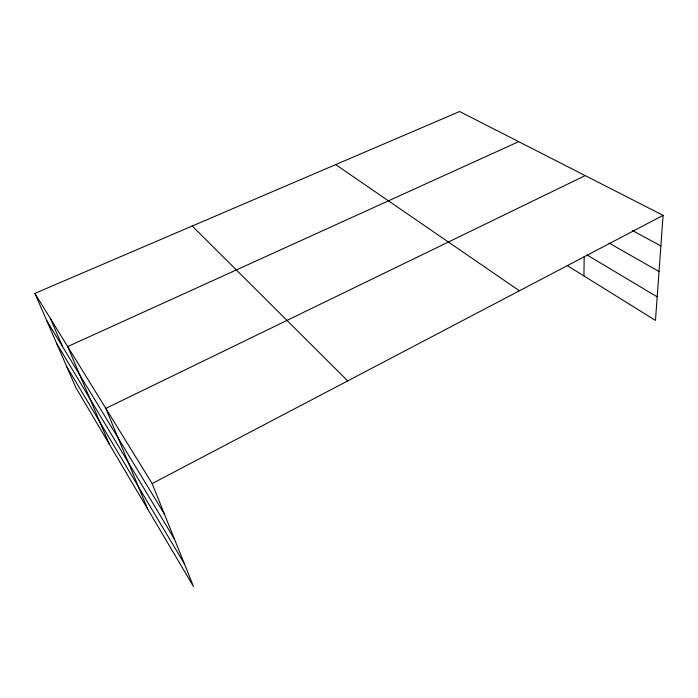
<?xml version="1.0" encoding="UTF-8"?>
<svg xmlns="http://www.w3.org/2000/svg" width="698" height="698" viewBox="0 0 698 698"><rect width="100%" height="100%" fill="white"/><g stroke="black" fill="none" stroke-linecap="round" stroke-linejoin="round"><path stroke-width="1.05" d="M583.938 275.946L584.182 256.532M34.9 293.387L152.155 483.557L193.459 586.477L75.794 387.477L34.9 293.387L459.624 111.523L663.1 215.359L655.474 320.417L567.334 265.624M152.155 483.557L663.1 215.359M585.194 175.599L105.808 408.391L147.653 508.999M518.684 141.659L67.689 346.566L109.289 444.12M632.362 230.48L660.884 245.958M609.04 243.052L659.025 271.531M587.027 254.971L657.184 296.825M335.668 164.606L519.399 290.787M192.264 226.004L347.7 380.916M46.775 320.705L164.362 513.972M56.721 343.591L174.456 539.109M66.58 366.276L184.333 563.731M50.579 318.812L62.602 346.714"/></g></svg>
